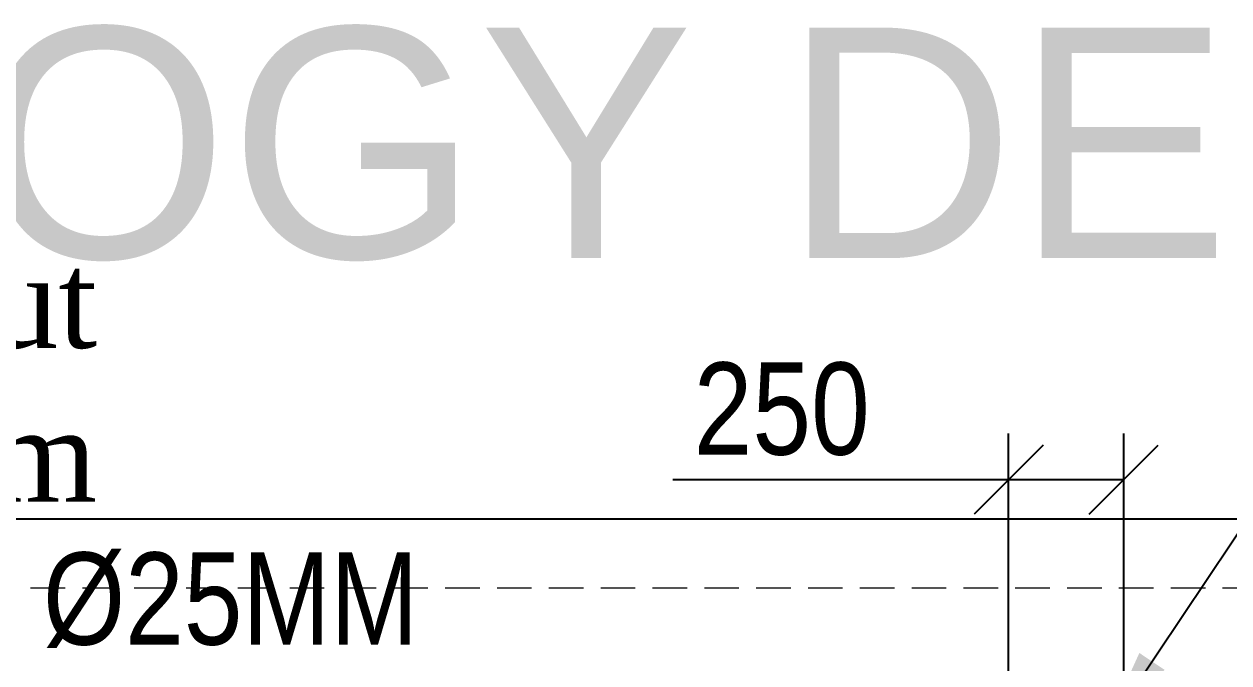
# Model space of a CAD drawing. Header units: inches. Extents: x 5899882 to 5988838, y -468923 to -96891.
# Drawn here: x 5951472 to 5954087, y -266769 to -265383 of the extents above; entities that cross this region are included whole.
import ezdxf

# ---------------------------------------------------------------- set-up
doc = ezdxf.new("R2010")
doc.units = ezdxf.units.IN
doc.header["$MEASUREMENT"] = 0
doc.linetypes.add('1', pattern=[0])
doc.linetypes.add('DASHED', pattern=[0.75, 0.5, -0.25])
doc.layers.get('Defpoints').update_dxf_attribs({"color": 8})
for name, color, linetype in [('0- SLC ARCH LAYOUT', 7, 'Continuous'), ('0- SLC DIMENSION', 7, 'Continuous'), ('0- SLC HIDE BOX & CUTOUT', 6, 'Continuous'), ('0-SLC RCC 2ND. FLOOR', 7, 'Continuous'), ('0-SLC-DOMESTIC LINE', 5, 'DOMESTIC_LINE'), ('CL', 7, 'Continuous')]:
    doc.layers.add(name, color=color, linetype=linetype)
doc.layers.add('ARLC-TEXT0', color=8, linetype='Continuous', lineweight=20)
doc.layers.add('ARLC-WALL', color=8, linetype='Continuous', lineweight=15)
doc.styles.add('ARIAL', font='tahoma.ttf')
doc.styles.add('LT0050R', font='arial.ttf', dxfattribs={"height": 120})
doc.styles.get("Standard").update_dxf_attribs({"font": 'arial.ttf'})
doc.styles.add('swis cn bt', font='swissc.ttf')
doc.linetypes.add('DOMESTIC_LINE', pattern='A,0.5,-0.2,["DWS",ARIAL,S=0.1,R=0,X=-0.1,Y=-0.05],-0.25', length=0.95)
doc.dimstyles.new('LT0050R', dxfattribs={"dimtxt": 120, "dimasz": 80, "dimexe": 80, "dimexo": 50, "dimgap": 80, "dimtad": 0, "dimdec": 0, "dimzin": 0, "dimdsep": 46, "dimtxsty": 'LT0050R', "dimblk": 'ARCHTICK', "dimcen": 1, "dimdle": 80, "dimclrd": 252, "dimclre": 252, "dimclrt": 240, "dimadec": 0, "dimazin": 0, "dimtfac": 1, "dimtdec": 0, "dimtofl": 0, "dimtmove": 1, "dimatfit": 3, "dimfxl": 1, "dimtolj": 1, "dimtzin": 0, "dimlwd": -1, "dimlwe": -1, "dimarcsym": 0})
doc.dimstyles.new('SLC', dxfattribs={"dimtxt": 200, "dimasz": 150, "dimexe": 100, "dimexo": 0, "dimgap": 50, "dimtad": 1, "dimdec": 0, "dimrnd": 5, "dimzin": 1, "dimdsep": 46, "dimtxsty": 'swis cn bt', "dimblk": 'OBLIQUE', "dimcen": 60, "dimdle": 100, "dimclrd": 256, "dimclre": 256, "dimclrt": 256, "dimazin": 0, "dimtfac": 1, "dimtdec": 0, "dimtofl": 0, "dimtmove": 0, "dimatfit": 3, "dimfxl": 0.18, "dimtolj": 1, "dimtzin": 0, "dimarcsym": 0})

# ---------------------------------------------------------------- blocks, each defined once
blk = doc.blocks.new('A$C3DAD2E9A')
at = {"layer": 'ARLC-TEXT0', "insert": (2267.334230930544, 8656.13284337426), "char_height": 500, "width": 10629.5172402044, "attachment_point": 1}
blk.add_mtext('MICROBIOLOGY DEPARTMENT', dxfattribs=at)
blk = doc.blocks.new('A$C77C3199A')
at = {"layer": 'ARLC-WALL', "color": 30, "linetype": 'DASHED', "ltscale": 150}
blk.add_line((17399.99998698762, 7439.998364734041), (199.999997266219, 7439.998163879965), dxfattribs=at)
at = {"layer": 'CL', "color": 0}
blk.add_line((17630, 7589.998370512214), (199.9999954879749, 7589.998163879965), dxfattribs=at)
blk = doc.blocks.new('_ArchTick')
at = {"color": 0, "linetype": 'ByBlock', "const_width": 0.15}
blk.add_lwpolyline([(-0.5, -0.5), (0.5, 0.5)], dxfattribs=at)
blk = doc.blocks.new('_OBLIQUE')
at = {"color": 0, "linetype": 'ByBlock'}
blk.add_line((-0.5, -0.5), (0.5, 0.5), dxfattribs=at)
blk = doc.blocks.new('*D420')
at = {"layer": '0- SLC DIMENSION', "lineweight": -2, "transparency": 16777216}
for p, q in [((5953608.866173303, -266887.2386016819), (5953608.866173303, -266271.1333378125)), ((5953858.866173308, -266887.2386016819), (5953858.866173308, -266271.1333378125)), ((5953608.866173303, -266371.1333378125), (5952880.266233446, -266371.1333378125)), ((5953858.866173308, -266371.1333378125), (5953508.866173303, -266371.1333378125))]:
    blk.add_line(p, q, dxfattribs=at)
at = {"layer": 'Defpoints', "color": 0, "transparency": 16777216}
for p in [(5953858.866173308, -266371.1333378125), (5953608.866173303, -266887.2386016819), (5953858.866173308, -266887.2386016819)]:
    blk.add_point(p, dxfattribs=at)
at = {"layer": '0- SLC DIMENSION', "lineweight": -2, "transparency": 16777216, "xscale": 150, "yscale": 150, "zscale": 150, "rotation": 180}
blk.add_blockref('_OBLIQUE', (5953608.866173303, -266371.1333378125), dxfattribs=at)
at = {"layer": '0- SLC DIMENSION', "lineweight": -2, "transparency": 16777216, "xscale": 150, "yscale": 150, "zscale": 150}
blk.add_blockref('_OBLIQUE', (5953858.866173308, -266371.1333378125), dxfattribs=at)
at = {"layer": '0- SLC DIMENSION', "transparency": 16777216, "insert": (5953116.49999968, -266218.3411300203), "char_height": 200, "attachment_point": 5, "style": 'swis cn bt'}
blk.add_mtext('\\A1;250', dxfattribs=at)

msp = doc.modelspace()

# ---------------------------------------------------------------- block references
at = {"layer": '0- SLC ARCH LAYOUT'}
msp.add_blockref('A$C3DAD2E9A', (5945186.076699616, -274046.5280729962), dxfattribs=at)

# ---------------------------------------------------------------- next in the draw order: block references
at = {"layer": '0-SLC RCC 2ND. FLOOR'}
msp.add_blockref('A$C77C3199A', (5945186.076699616, -274046.5280729962), dxfattribs=at)

# ---------------------------------------------------------------- next in the draw order: texts
at = {"layer": '0- SLC HIDE BOX & CUTOUT', "insert": (5951630.340147496, -265885.180286127), "char_height": 200, "width": 1754.295602731787, "attachment_point": 3, "style": 'ARIAL'}
msp.add_mtext('{\\fTimes New Roman|b0|i0|c0|p18;Cutout 300X300mm}', dxfattribs=at)
at = {"layer": '0-SLC-DOMESTIC LINE', "linetype": '1', "insert": (5951512.866172349, -266529), "char_height": 200, "width": 687.5945739665035, "attachment_point": 1}
msp.add_mtext('{\\fSwis721 Cn BT|b0|i0|c0|p34;%%C25MM}', dxfattribs=at)

# ---------------------------------------------------------------- next in the draw order: dimensions: what is measured, and where the dimension line sits
at = {"layer": '0- SLC DIMENSION'}
dim = msp.add_linear_dim(base=(5953858.866173308, -266371.1333378125), p1=(5953608.866173303, -266887.2386016819), p2=(5953858.866173308, -266887.2386016819), dimstyle='SLC', override={"dimfxl": 0}, dxfattribs=at)
dim.commit()
dim.dimension.update_dxf_attribs({"geometry": '*D420', "text_midpoint": (5953116.49999968, -266371.1333378125), "dimtype": 160})

# ---------------------------------------------------------------- next in the draw order: leaders
at = {"layer": '0- SLC HIDE BOX & CUTOUT'}
msp.add_leader([(5953808.866173308, -266931.4558001098), (5954365, -266100.9657127033), (5955241.810058765, -266100.9657127033)], dimstyle='LT0050R', override={"dimasz": 200, "dimclrd": 256, "dimfxl": 160}, dxfattribs=at)

doc.saveas('drawing.dxf')
